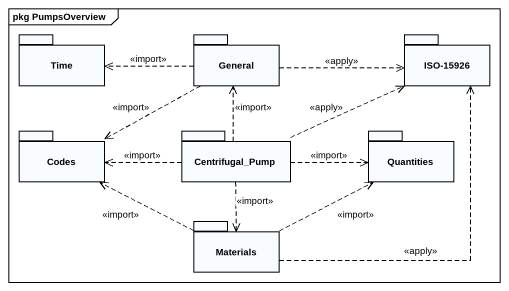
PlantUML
@startuml
mainframe pkg PumpsOverview
package Time {
}
package General {
}
package "ISO-15926" as ISO_15926 {
}
package Codes {
}
package Centrifugal_Pump {
}
package Quantities {
}
package Materials {
}
General .left.> Time : <<import>>
General .right.> ISO_15926 : <<apply>>
General .left.> Codes : <<import>>
Centrifugal_Pump .up.> General : <<import>>
Centrifugal_Pump .right.> ISO_15926 : <<apply>>
Centrifugal_Pump .left.> Codes : <<import>>
Centrifugal_Pump .right.> Quantities : <<import>>
Centrifugal_Pump ..> Materials : <<import>>
Materials .up.> ISO_15926 : <<apply>>
Materials .left.> Codes : <<import>>
Materials .right.> Quantities : <<import>>
@enduml
